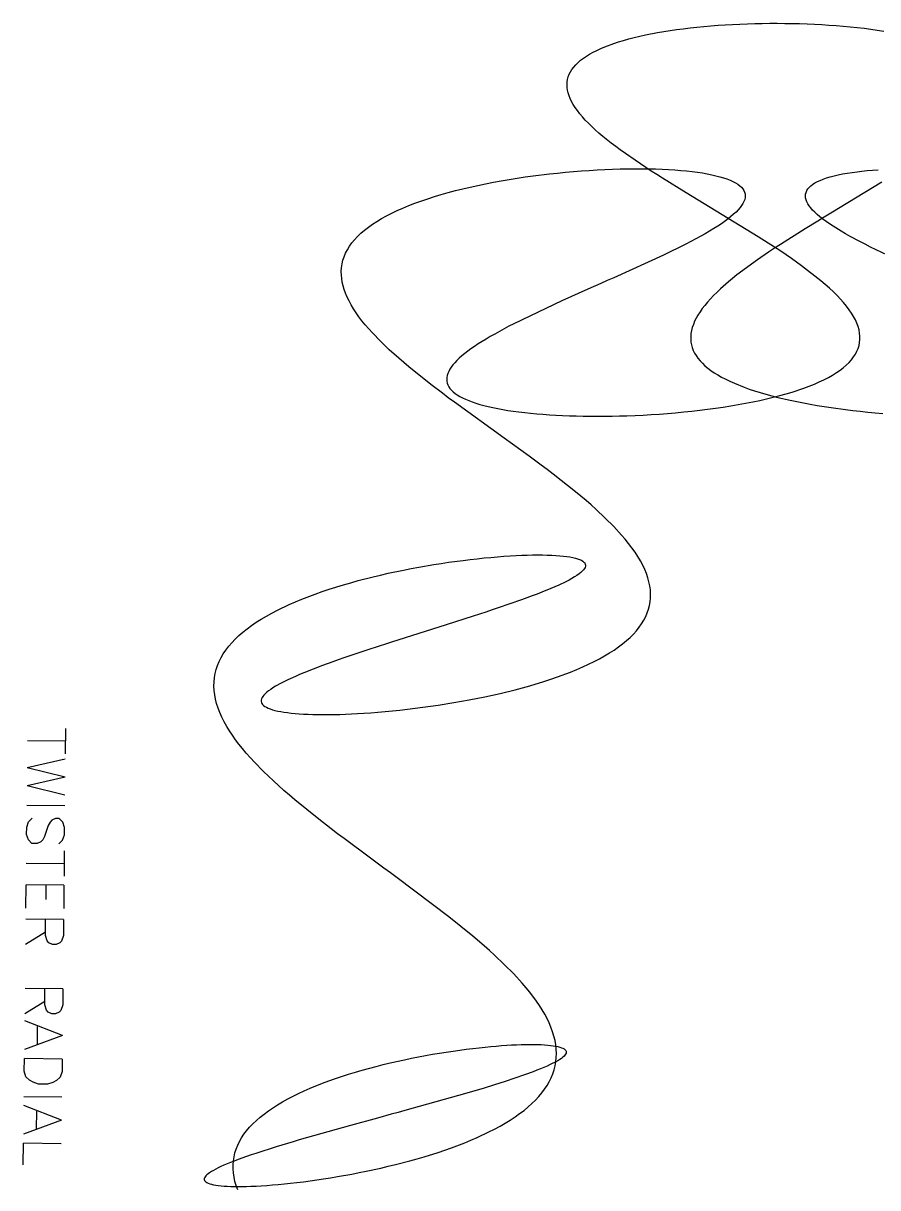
# Model space of a CAD drawing. Extents: x -41 to 52, y -51 to 53.
# Drawn here: x -40.9 to 5.6, y -10.6 to 52.7 of the extents above; entities that cross this region are included whole.
import ezdxf

# ---------------------------------------------------------------- set-up
doc = ezdxf.new("R2010")
doc.units = 0
doc.layers.add('LAYER1', color=7, linetype='CONTINUOUS')

msp = doc.modelspace()

# ---------------------------------------------------------------- linework, layer by layer
at = {"layer": 'LAYER1', "color": 175}
for p, q in [((-3.501, 52.533), (-3.112, 52.563)), ((-3.112, 52.563), (-2.719, 52.59)), ((-2.719, 52.59), (-2.322, 52.613)), ((-2.322, 52.613), (-1.923, 52.632)), ((-1.923, 52.632), (-1.521, 52.647)), ((-1.521, 52.647), (-1.116, 52.659)), ((-1.116, 52.659), (-0.711, 52.667)), ((-0.711, 52.667), (-0.304, 52.672)), ((-0.304, 52.672), (0.103, 52.673)), ((0.103, 52.673), (0.51, 52.67)), ((0.51, 52.67), (0.916, 52.664)), ((0.916, 52.664), (1.321, 52.654)), ((1.321, 52.654), (1.724, 52.64)), ((1.724, 52.64), (2.125, 52.623)), ((2.125, 52.623), (2.524, 52.602)), ((2.524, 52.602), (2.919, 52.577)), ((2.919, 52.577), (3.31, 52.549)), ((3.31, 52.549), (3.696, 52.517)), ((-7.675, 51.897), (-7.372, 51.969)), ((-7.372, 51.969), (-7.059, 52.038)), ((-7.059, 52.038), (-6.407, 52.165)), ((-6.407, 52.165), (-6.068, 52.223)), ((-6.068, 52.223), (-5.722, 52.278)), ((-5.722, 52.278), (-5.368, 52.33)), ((-5.368, 52.33), (-5.006, 52.378)), ((-5.006, 52.378), (-4.639, 52.422)), ((-4.639, 52.422), (-4.265, 52.463)), ((-4.265, 52.463), (-3.886, 52.5)), ((-3.886, 52.5), (-3.501, 52.533)), ((3.696, 52.517), (4.078, 52.481)), ((4.078, 52.481), (4.455, 52.442)), ((4.455, 52.442), (4.826, 52.4)), ((4.826, 52.4), (5.19, 52.354)), ((5.19, 52.354), (5.548, 52.304)), ((5.548, 52.304), (5.898, 52.251)), ((-9.71, 51.2), (-9.496, 51.298)), ((-9.496, 51.298), (-9.27, 51.394)), ((-9.27, 51.394), (-8.783, 51.574)), ((-8.783, 51.574), (-8.522, 51.66)), ((-8.522, 51.66), (-8.25, 51.742)), ((-8.25, 51.742), (-7.968, 51.821)), ((-7.968, 51.821), (-7.675, 51.897)), ((-10.729, 50.54), (-10.591, 50.659)), ((-10.591, 50.659), (-10.439, 50.775)), ((-10.439, 50.775), (-10.276, 50.886)), ((-10.276, 50.886), (-10.1, 50.994)), ((-10.1, 50.994), (-9.912, 51.098)), ((-9.912, 51.098), (-9.71, 51.2)), ((-11.207, 49.9), (-11.14, 50.033)), ((-11.14, 50.033), (-11.059, 50.164)), ((-11.059, 50.164), (-10.963, 50.293)), ((-10.963, 50.293), (-10.853, 50.418)), ((-10.853, 50.418), (-10.729, 50.54)), ((-11.328, 49.337), (-11.319, 49.482)), ((-11.319, 49.482), (-11.296, 49.624)), ((-11.296, 49.624), (-11.259, 49.763)), ((-11.259, 49.763), (-11.207, 49.9)), ((-11.322, 49.19), (-11.328, 49.337)), ((-11.301, 49.04), (-11.322, 49.19)), ((-11.267, 48.888), (-11.301, 49.04)), ((-11.218, 48.733), (-11.267, 48.888)), ((-11.155, 48.576), (-11.218, 48.733)), ((-11.078, 48.416), (-11.155, 48.576)), ((-10.988, 48.255), (-11.078, 48.416)), ((-10.884, 48.091), (-10.988, 48.255)), ((-10.766, 47.925), (-10.884, 48.091)), ((-10.636, 47.757), (-10.766, 47.925)), ((-10.493, 47.587), (-10.636, 47.757)), ((-10.337, 47.415), (-10.493, 47.587)), ((-10.17, 47.241), (-10.337, 47.415)), ((-9.799, 46.887), (-10.17, 47.241)), ((-9.596, 46.708), (-9.799, 46.887)), ((-9.383, 46.527), (-9.596, 46.708)), ((-8.926, 46.161), (-9.383, 46.527)), ((-8.682, 45.975), (-8.926, 46.161)), ((-8.43, 45.788), (-8.682, 45.975)), ((-7.337, 45.028), (-8.43, 45.788)), ((-6.748, 44.642), (-7.337, 45.028)), ((-14.042, 44.253), (-13.606, 44.318)), ((-13.606, 44.318), (-13.168, 44.379)), ((-13.168, 44.379), (-12.289, 44.486)), ((-12.289, 44.486), (-11.851, 44.534)), ((-11.851, 44.534), (-11.414, 44.576)), ((-11.414, 44.576), (-10.978, 44.615)), ((-10.978, 44.615), (-10.546, 44.649)), ((-10.546, 44.649), (-10.116, 44.679)), ((-10.116, 44.679), (-9.691, 44.704)), ((-9.691, 44.704), (-9.271, 44.726)), ((-9.271, 44.726), (-8.856, 44.742)), ((-8.856, 44.742), (-8.447, 44.755)), ((-8.447, 44.755), (-8.044, 44.763)), ((-8.044, 44.763), (-7.65, 44.767)), ((-7.65, 44.767), (-7.263, 44.766)), ((-7.263, 44.766), (-6.885, 44.762)), ((-6.885, 44.762), (-6.516, 44.753)), ((-6.444, 44.447), (-6.748, 44.642)), ((-6.516, 44.753), (-6.157, 44.74)), ((-6.136, 44.252), (-6.444, 44.447)), ((-6.157, 44.74), (-5.808, 44.723)), ((-5.808, 44.723), (-5.471, 44.702)), ((-5.471, 44.702), (-5.145, 44.676)), ((-5.145, 44.676), (-4.83, 44.647)), ((-4.83, 44.647), (-4.529, 44.613)), ((-4.529, 44.613), (-4.24, 44.576)), ((-4.24, 44.576), (-3.965, 44.535)), ((-3.965, 44.535), (-3.703, 44.489)), ((-3.703, 44.489), (-3.456, 44.44)), ((-3.456, 44.44), (-3.227, 44.388)), ((-3.227, 44.388), (-3.013, 44.332)), ((-3.013, 44.332), (-2.813, 44.273)), ((2.787, 44.265), (2.984, 44.324)), ((2.984, 44.324), (3.195, 44.38)), ((3.195, 44.38), (3.421, 44.433)), ((3.421, 44.433), (3.661, 44.481)), ((3.661, 44.481), (3.915, 44.526)), ((3.915, 44.526), (4.182, 44.568)), ((4.182, 44.568), (4.443, 44.603)), ((4.443, 44.603), (4.714, 44.635)), ((4.714, 44.635), (4.996, 44.663)), ((4.996, 44.663), (5.289, 44.688)), ((5.289, 44.688), (5.591, 44.71)), ((-17.394, 43.578), (-16.995, 43.678)), ((-16.995, 43.678), (-16.589, 43.773)), ((-16.589, 43.773), (-15.758, 43.95)), ((-15.758, 43.95), (-15.335, 44.033)), ((-15.335, 44.033), (-14.908, 44.111)), ((-14.908, 44.111), (-14.476, 44.184)), ((-14.476, 44.184), (-14.042, 44.253)), ((-4.858, 43.463), (-6.136, 44.252)), ((-2.813, 44.273), (-2.629, 44.21)), ((-2.629, 44.21), (-2.459, 44.144)), ((-2.459, 44.144), (-2.305, 44.074)), ((-2.305, 44.074), (-2.167, 44.001)), ((-2.167, 44.001), (-2.044, 43.925)), ((-2.044, 43.925), (-1.938, 43.845)), ((-1.938, 43.845), (-1.847, 43.762)), ((-1.847, 43.762), (-1.773, 43.675)), ((1.765, 43.665), (1.838, 43.752)), ((1.838, 43.752), (1.926, 43.835)), ((1.926, 43.835), (2.03, 43.915)), ((2.03, 43.915), (2.15, 43.992)), ((2.15, 43.992), (2.286, 44.065)), ((2.286, 44.065), (2.438, 44.135)), ((2.438, 44.135), (2.605, 44.202)), ((2.605, 44.202), (2.787, 44.265)), ((5.798, 44.041), (3.014, 42.35)), ((-19.604, 42.892), (-18.906, 43.138)), ((-18.906, 43.138), (-18.542, 43.254)), ((-18.542, 43.254), (-18.168, 43.366)), ((-18.168, 43.366), (-17.785, 43.474)), ((-17.785, 43.474), (-17.394, 43.578)), ((-4.202, 43.066), (-4.858, 43.463)), ((-3.871, 42.867), (-4.202, 43.066)), ((-1.773, 43.675), (-1.715, 43.586)), ((-1.715, 43.586), (-1.673, 43.494)), ((-1.667, 43.094), (-1.706, 42.987)), ((-1.673, 43.494), (-1.647, 43.398)), ((-1.645, 43.198), (-1.667, 43.094)), ((-1.647, 43.398), (-1.638, 43.299)), ((-1.638, 43.299), (-1.645, 43.198)), ((1.638, 43.289), (1.645, 43.387)), ((1.646, 43.187), (1.638, 43.289)), ((1.645, 43.387), (1.669, 43.483)), ((1.671, 43.083), (1.646, 43.187)), ((1.669, 43.483), (1.709, 43.576)), ((1.711, 42.976), (1.671, 43.083)), ((1.709, 43.576), (1.765, 43.665)), ((-20.862, 42.353), (-20.566, 42.494)), ((-20.566, 42.494), (-20.257, 42.631)), ((-20.257, 42.631), (-19.937, 42.763)), ((-19.937, 42.763), (-19.604, 42.892)), ((-3.54, 42.667), (-3.871, 42.867)), ((-0.925, 41.07), (-3.54, 42.667)), ((-2.135, 42.412), (-2.267, 42.29)), ((-2.019, 42.532), (-2.135, 42.412)), ((-1.918, 42.65), (-2.019, 42.532)), ((-1.832, 42.765), (-1.918, 42.65)), ((-1.761, 42.877), (-1.832, 42.765)), ((-1.706, 42.987), (-1.761, 42.877)), ((1.767, 42.866), (1.711, 42.976)), ((1.839, 42.754), (1.767, 42.866)), ((1.926, 42.639), (1.839, 42.754)), ((2.028, 42.522), (1.926, 42.639)), ((2.146, 42.402), (2.028, 42.522)), ((-21.908, 41.749), (-21.668, 41.906)), ((-21.668, 41.906), (-21.413, 42.059)), ((-21.413, 42.059), (-21.144, 42.208)), ((-21.144, 42.208), (-20.862, 42.353)), ((-2.934, 41.779), (-3.134, 41.646)), ((-2.572, 42.039), (-2.934, 41.779)), ((-2.412, 42.166), (-2.572, 42.039)), ((-2.267, 42.29), (-2.412, 42.166)), ((2.311, 41.925), (1.617, 41.5)), ((2.278, 42.28), (2.146, 42.402)), ((2.425, 42.156), (2.278, 42.28)), ((2.662, 42.138), (2.311, 41.925)), ((2.585, 42.029), (2.425, 42.156)), ((2.76, 41.9), (2.585, 42.029)), ((3.014, 42.35), (2.662, 42.138)), ((2.947, 41.769), (2.76, 41.9)), ((-22.719, 41.086), (-22.539, 41.257)), ((-22.539, 41.257), (-22.344, 41.425)), ((-22.344, 41.425), (-22.134, 41.589)), ((-22.134, 41.589), (-21.908, 41.749)), ((-3.81, 41.235), (-4.059, 41.095)), ((-3.347, 41.511), (-3.81, 41.235)), ((-3.134, 41.646), (-3.347, 41.511)), ((1.617, 41.5), (0.273, 40.654)), ((3.148, 41.636), (2.947, 41.769)), ((3.588, 41.365), (3.148, 41.636)), ((3.825, 41.227), (3.588, 41.365)), ((4.074, 41.087), (3.825, 41.227)), ((-23.274, 40.364), (-23.16, 40.55)), ((-23.16, 40.55), (-23.029, 40.732)), ((-23.029, 40.732), (-22.882, 40.91)), ((-22.882, 40.91), (-22.719, 41.086)), ((-4.869, 40.664), (-6.076, 40.071)), ((-4.319, 40.953), (-4.869, 40.664)), ((-4.059, 41.095), (-4.319, 40.953)), ((0.3, 40.277), (-0.925, 41.07)), ((0.273, 40.654), (-0.049, 40.444)), ((4.603, 40.802), (4.074, 41.087)), ((4.883, 40.657), (4.603, 40.802)), ((5.172, 40.511), (4.883, 40.657)), ((-23.516, 39.787), (-23.452, 39.983)), ((-23.452, 39.983), (-23.372, 40.175)), ((-23.372, 40.175), (-23.274, 40.364)), ((-6.076, 40.071), (-8.785, 38.84)), ((-0.365, 40.234), (-0.975, 39.817)), ((-0.049, 40.444), (-0.365, 40.234)), ((0.877, 39.885), (0.3, 40.277)), ((1.155, 39.69), (0.877, 39.885)), ((6.409, 39.915), (5.172, 40.511)), ((-23.606, 39.181), (-23.593, 39.386)), ((-23.593, 39.386), (-23.563, 39.588)), ((-23.563, 39.588), (-23.516, 39.787)), ((-0.975, 39.817), (-2.088, 38.994)), ((1.425, 39.496), (1.155, 39.69)), ((2.483, 38.675), (1.425, 39.496)), ((-23.602, 38.989), (-23.606, 39.181)), ((-23.585, 38.795), (-23.602, 38.989)), ((-23.553, 38.598), (-23.585, 38.795)), ((-9.139, 38.683), (-9.494, 38.526)), ((-8.785, 38.84), (-9.139, 38.683)), ((-2.551, 38.617), (-2.974, 38.245)), ((-2.324, 38.805), (-2.551, 38.617)), ((-2.088, 38.994), (-2.324, 38.805)), ((2.944, 38.272), (2.483, 38.675)), ((-23.507, 38.398), (-23.553, 38.598)), ((-23.447, 38.197), (-23.507, 38.398)), ((-23.373, 37.993), (-23.447, 38.197)), ((-23.285, 37.786), (-23.373, 37.993)), ((-10.205, 38.212), (-11.612, 37.583)), ((-9.494, 38.526), (-10.205, 38.212)), ((-3.17, 38.061), (-3.354, 37.878)), ((-2.974, 38.245), (-3.17, 38.061)), ((3.157, 38.073), (2.944, 38.272)), ((3.356, 37.876), (3.157, 38.073)), ((-23.183, 37.578), (-23.285, 37.786)), ((-23.069, 37.367), (-23.183, 37.578)), ((-22.941, 37.155), (-23.069, 37.367)), ((-11.612, 37.583), (-14.215, 36.343)), ((-3.687, 37.516), (-3.836, 37.338)), ((-3.354, 37.878), (-3.687, 37.516)), ((3.713, 37.486), (3.356, 37.876)), ((3.871, 37.294), (3.713, 37.486)), ((-22.8, 36.94), (-22.941, 37.155)), ((-22.646, 36.723), (-22.8, 36.94)), ((-22.48, 36.505), (-22.646, 36.723)), ((-4.206, 36.813), (-4.304, 36.642)), ((-4.096, 36.987), (-4.206, 36.813)), ((-3.972, 37.162), (-4.096, 36.987)), ((-3.836, 37.338), (-3.972, 37.162)), ((4.014, 37.104), (3.871, 37.294)), ((4.142, 36.916), (4.014, 37.104)), ((4.255, 36.73), (4.142, 36.916)), ((4.353, 36.546), (4.255, 36.73)), ((-22.302, 36.284), (-22.48, 36.505)), ((-22.111, 36.062), (-22.302, 36.284)), ((-14.49, 36.201), (-14.756, 36.061)), ((-14.215, 36.343), (-14.49, 36.201)), ((-4.515, 36.139), (-4.558, 35.976)), ((-4.459, 36.305), (-4.515, 36.139)), ((-4.388, 36.473), (-4.459, 36.305)), ((-4.304, 36.642), (-4.388, 36.473)), ((4.435, 36.364), (4.353, 36.546)), ((4.501, 36.185), (4.435, 36.364)), ((4.551, 36.008), (4.501, 36.185)), ((-21.91, 35.838), (-22.111, 36.062)), ((-21.474, 35.386), (-21.91, 35.838)), ((-15.734, 35.508), (-16.165, 35.239)), ((-15.503, 35.645), (-15.734, 35.508)), ((-15.263, 35.782), (-15.503, 35.645)), ((-14.756, 36.061), (-15.263, 35.782)), ((-4.602, 35.655), (-4.603, 35.498)), ((-4.603, 35.498), (-4.589, 35.343)), ((-4.587, 35.815), (-4.602, 35.655)), ((-4.558, 35.976), (-4.587, 35.815)), ((4.584, 35.834), (4.551, 36.008)), ((4.602, 35.662), (4.584, 35.834)), ((4.586, 35.325), (4.602, 35.492)), ((4.602, 35.492), (4.602, 35.662)), ((-21.24, 35.157), (-21.474, 35.386)), ((-20.997, 34.927), (-21.24, 35.157)), ((-20.481, 34.463), (-20.997, 34.927)), ((-16.73, 34.845), (-16.895, 34.717)), ((-16.553, 34.975), (-16.73, 34.845)), ((-16.365, 35.106), (-16.553, 34.975)), ((-16.165, 35.239), (-16.365, 35.106)), ((-4.589, 35.343), (-4.561, 35.191)), ((-4.561, 35.191), (-4.519, 35.041)), ((-4.519, 35.041), (-4.462, 34.893)), ((-4.462, 34.893), (-4.391, 34.748)), ((4.356, 34.685), (4.439, 34.841)), ((4.439, 34.841), (4.505, 35)), ((4.505, 35), (4.554, 35.161)), ((4.554, 35.161), (4.586, 35.325)), ((-20.21, 34.229), (-20.481, 34.463)), ((-19.93, 33.994), (-20.21, 34.229)), ((-17.434, 34.219), (-17.537, 34.099)), ((-17.318, 34.341), (-17.434, 34.219)), ((-17.19, 34.465), (-17.318, 34.341)), ((-17.049, 34.59), (-17.19, 34.465)), ((-16.895, 34.717), (-17.049, 34.59)), ((-4.391, 34.748), (-4.306, 34.605)), ((-4.306, 34.605), (-4.207, 34.465)), ((-4.207, 34.465), (-4.094, 34.327)), ((-4.094, 34.327), (-3.967, 34.192)), ((-3.967, 34.192), (-3.826, 34.06)), ((3.862, 34.092), (4.01, 34.236)), ((4.01, 34.236), (4.142, 34.383)), ((4.142, 34.383), (4.257, 34.533)), ((4.257, 34.533), (4.356, 34.685)), ((-18.74, 33.042), (-19.93, 33.994)), ((-17.813, 33.639), (-17.847, 33.528)), ((-17.764, 33.751), (-17.813, 33.639)), ((-17.702, 33.865), (-17.764, 33.751)), ((-17.626, 33.981), (-17.702, 33.865)), ((-17.537, 34.099), (-17.626, 33.981)), ((-3.826, 34.06), (-3.671, 33.93)), ((-3.671, 33.93), (-3.503, 33.803)), ((-3.503, 33.803), (-3.321, 33.679)), ((-3.321, 33.679), (-3.126, 33.558)), ((-3.126, 33.558), (-2.919, 33.44)), ((2.887, 33.423), (3.112, 33.55)), ((3.112, 33.55), (3.323, 33.681)), ((3.323, 33.681), (3.518, 33.815)), ((3.518, 33.815), (3.698, 33.952)), ((3.698, 33.952), (3.862, 34.092)), ((-18.108, 32.561), (-18.74, 33.042)), ((-17.868, 33.42), (-17.875, 33.315)), ((-17.875, 33.315), (-17.867, 33.211)), ((-17.847, 33.528), (-17.868, 33.42)), ((-17.867, 33.211), (-17.845, 33.11)), ((-17.845, 33.11), (-17.809, 33.011)), ((-17.809, 33.011), (-17.759, 32.914)), ((-2.919, 33.44), (-2.698, 33.324)), ((-2.698, 33.324), (-2.466, 33.212)), ((-2.466, 33.212), (-2.221, 33.102)), ((-2.221, 33.102), (-1.697, 32.893)), ((1.547, 32.838), (1.842, 32.948)), ((1.842, 32.948), (2.124, 33.061)), ((2.124, 33.061), (2.392, 33.178)), ((2.392, 33.178), (2.647, 33.299)), ((2.647, 33.299), (2.887, 33.423)), ((-17.785, 32.32), (-18.108, 32.561)), ((-17.457, 32.077), (-17.785, 32.32)), ((-17.759, 32.914), (-17.695, 32.82)), ((-17.695, 32.82), (-17.616, 32.728)), ((-17.616, 32.728), (-17.523, 32.639)), ((-17.523, 32.639), (-17.417, 32.552)), ((-17.417, 32.552), (-17.296, 32.468)), ((-17.296, 32.468), (-17.162, 32.387)), ((-17.162, 32.387), (-17.014, 32.308)), ((-17.014, 32.308), (-16.852, 32.232)), ((-1.697, 32.893), (-1.418, 32.792)), ((-1.418, 32.792), (-1.128, 32.695)), ((-1.128, 32.695), (-0.828, 32.601)), ((-0.828, 32.601), (-0.518, 32.51)), ((-0.518, 32.51), (-0.198, 32.422)), ((-0.475, 32.255), (-0.11, 32.343)), ((-0.198, 32.422), (0.131, 32.338)), ((-0.11, 32.343), (0.243, 32.434)), ((0.131, 32.338), (0.814, 32.178)), ((0.243, 32.434), (0.587, 32.53)), ((0.587, 32.53), (0.919, 32.629)), ((0.919, 32.629), (1.547, 32.838)), ((-14.749, 30.124), (-17.457, 32.077)), ((-16.852, 32.232), (-16.677, 32.159)), ((-16.677, 32.159), (-16.489, 32.089)), ((-16.489, 32.089), (-16.288, 32.021)), ((-16.288, 32.021), (-16.075, 31.956)), ((-16.075, 31.956), (-15.849, 31.895)), ((-15.849, 31.895), (-15.611, 31.836)), ((-15.611, 31.836), (-15.361, 31.78)), ((-15.361, 31.78), (-15.099, 31.727)), ((-15.099, 31.727), (-14.827, 31.677)), ((-14.827, 31.677), (-14.543, 31.631)), ((-4.113, 31.638), (-3.684, 31.691)), ((-3.684, 31.691), (-3.26, 31.748)), ((-3.26, 31.748), (-2.841, 31.809)), ((-2.841, 31.809), (-2.428, 31.873)), ((-2.428, 31.873), (-2.021, 31.942)), ((-2.021, 31.942), (-1.231, 32.091)), ((-1.231, 32.091), (-0.848, 32.171)), ((-0.848, 32.171), (-0.475, 32.255)), ((0.814, 32.178), (1.168, 32.104)), ((1.168, 32.104), (1.529, 32.032)), ((1.529, 32.032), (1.897, 31.964)), ((1.897, 31.964), (2.271, 31.899)), ((2.271, 31.899), (2.651, 31.838)), ((2.651, 31.838), (3.037, 31.78)), ((3.037, 31.78), (3.822, 31.674)), ((3.822, 31.674), (4.221, 31.626)), ((-14.543, 31.631), (-14.25, 31.587)), ((-14.25, 31.587), (-13.946, 31.547)), ((-13.946, 31.547), (-13.632, 31.509)), ((-13.632, 31.509), (-13.309, 31.475)), ((-13.309, 31.475), (-12.977, 31.444)), ((-12.977, 31.444), (-12.637, 31.417)), ((-12.637, 31.417), (-12.289, 31.392)), ((-12.289, 31.392), (-11.933, 31.371)), ((-11.933, 31.371), (-11.57, 31.353)), ((-11.57, 31.353), (-11.201, 31.338)), ((-11.201, 31.338), (-10.825, 31.327)), ((-10.825, 31.327), (-10.444, 31.319)), ((-10.444, 31.319), (-10.058, 31.314)), ((-10.058, 31.314), (-9.667, 31.313)), ((-9.667, 31.313), (-9.273, 31.315)), ((-9.273, 31.315), (-8.874, 31.32)), ((-8.874, 31.32), (-8.473, 31.329)), ((-8.473, 31.329), (-8.069, 31.341)), ((-8.069, 31.341), (-7.63, 31.358)), ((-7.63, 31.358), (-7.188, 31.379)), ((-7.188, 31.379), (-6.746, 31.404)), ((-6.746, 31.404), (-6.303, 31.433)), ((-6.303, 31.433), (-5.861, 31.466)), ((-5.861, 31.466), (-5.421, 31.503)), ((-5.421, 31.503), (-4.982, 31.544)), ((-4.982, 31.544), (-4.546, 31.589)), ((-4.546, 31.589), (-4.113, 31.638)), ((4.221, 31.626), (4.622, 31.581)), ((4.622, 31.581), (5.027, 31.54)), ((5.027, 31.54), (5.434, 31.502)), ((5.434, 31.502), (5.842, 31.468)), ((-13.395, 29.145), (-14.749, 30.124)), ((-12.734, 28.657), (-13.395, 29.145)), ((-12.409, 28.413), (-12.734, 28.657)), ((-12.089, 28.17), (-12.409, 28.413)), ((-10.863, 27.204), (-12.089, 28.17)), ((-10.291, 26.726), (-10.863, 27.204)), ((-10.017, 26.488), (-10.291, 26.726)), ((-9.751, 26.251), (-10.017, 26.488)), ((-8.782, 25.315), (-9.751, 26.251)), ((-8.36, 24.855), (-8.782, 25.315)), ((-8.165, 24.627), (-8.36, 24.855)), ((-7.982, 24.401), (-8.165, 24.627)), ((-7.631, 23.921), (-7.982, 24.401)), ((-17.767, 23.371), (-16.977, 23.478)), ((-16.977, 23.478), (-16.591, 23.525)), ((-16.591, 23.525), (-16.211, 23.568)), ((-16.211, 23.568), (-15.838, 23.606)), ((-15.838, 23.606), (-15.473, 23.641)), ((-15.473, 23.641), (-15.116, 23.671)), ((-15.116, 23.671), (-14.769, 23.698)), ((-14.769, 23.698), (-14.43, 23.72)), ((-14.43, 23.72), (-14.102, 23.739)), ((-14.102, 23.739), (-13.791, 23.753)), ((-13.791, 23.753), (-13.49, 23.763)), ((-13.49, 23.763), (-13.2, 23.769)), ((-13.2, 23.769), (-12.922, 23.772)), ((-12.922, 23.772), (-12.657, 23.771)), ((-12.657, 23.771), (-12.404, 23.766)), ((-12.404, 23.766), (-12.164, 23.758)), ((-12.164, 23.758), (-11.937, 23.746)), ((-11.937, 23.746), (-11.724, 23.73)), ((-11.724, 23.73), (-11.525, 23.711)), ((-11.525, 23.711), (-11.34, 23.688)), ((-11.34, 23.688), (-11.171, 23.662)), ((-11.171, 23.662), (-11.016, 23.633)), ((-11.016, 23.633), (-10.876, 23.6)), ((-10.876, 23.6), (-10.752, 23.564)), ((-10.752, 23.564), (-10.643, 23.524)), ((-10.643, 23.524), (-10.549, 23.481)), ((-10.549, 23.481), (-10.472, 23.435)), ((-10.472, 23.435), (-10.411, 23.386)), ((-7.477, 23.684), (-7.631, 23.921)), ((-7.338, 23.449), (-7.477, 23.684)), ((-7.213, 23.217), (-7.338, 23.449)), ((-21.053, 22.775), (-20.223, 22.949)), ((-20.223, 22.949), (-19.809, 23.03)), ((-19.809, 23.03), (-19.396, 23.107)), ((-19.396, 23.107), (-18.575, 23.247)), ((-18.575, 23.247), (-18.169, 23.311)), ((-18.169, 23.311), (-17.767, 23.371)), ((-10.579, 22.815), (-10.676, 22.738)), ((-10.497, 22.889), (-10.579, 22.815)), ((-10.43, 22.961), (-10.497, 22.889)), ((-10.379, 23.03), (-10.43, 22.961)), ((-10.411, 23.386), (-10.365, 23.334)), ((-10.344, 23.097), (-10.379, 23.03)), ((-10.365, 23.334), (-10.336, 23.279)), ((-10.326, 23.161), (-10.344, 23.097)), ((-10.336, 23.279), (-10.323, 23.221)), ((-10.323, 23.221), (-10.326, 23.161)), ((-7.104, 22.986), (-7.213, 23.217)), ((-7.011, 22.758), (-7.104, 22.986)), ((-23.493, 22.149), (-23.095, 22.264)), ((-23.095, 22.264), (-22.693, 22.375)), ((-22.693, 22.375), (-21.877, 22.583)), ((-21.877, 22.583), (-21.466, 22.681)), ((-21.466, 22.681), (-21.053, 22.775)), ((-11.389, 22.318), (-11.773, 22.135)), ((-11.217, 22.407), (-11.389, 22.318)), ((-11.06, 22.493), (-11.217, 22.407)), ((-10.917, 22.577), (-11.06, 22.493)), ((-10.789, 22.659), (-10.917, 22.577)), ((-10.676, 22.738), (-10.789, 22.659)), ((-6.933, 22.532), (-7.011, 22.758)), ((-6.872, 22.309), (-6.933, 22.532)), ((-6.826, 22.088), (-6.872, 22.309)), ((-25.748, 21.373), (-25.025, 21.648)), ((-25.025, 21.648), (-24.652, 21.78)), ((-24.652, 21.78), (-24.272, 21.907)), ((-24.272, 21.907), (-23.493, 22.149)), ((-13.23, 21.542), (-13.806, 21.331)), ((-12.958, 21.645), (-13.23, 21.542)), ((-12.697, 21.747), (-12.958, 21.645)), ((-12.21, 21.945), (-12.697, 21.747)), ((-11.985, 22.041), (-12.21, 21.945)), ((-11.773, 22.135), (-11.985, 22.041)), ((-6.796, 21.87), (-6.826, 22.088)), ((-6.783, 21.654), (-6.796, 21.87)), ((-6.787, 21.441), (-6.783, 21.654)), ((-27.08, 20.774), (-26.434, 21.081)), ((-26.434, 21.081), (-26.096, 21.229)), ((-26.096, 21.229), (-25.748, 21.373)), ((-15.066, 20.894), (-15.401, 20.782)), ((-13.806, 21.331), (-15.066, 20.894)), ((-6.895, 20.818), (-6.843, 21.023)), ((-6.843, 21.023), (-6.806, 21.23)), ((-6.806, 21.23), (-6.787, 21.441)), ((-28.233, 20.111), (-27.964, 20.282)), ((-27.964, 20.282), (-27.681, 20.45)), ((-27.681, 20.45), (-27.386, 20.614)), ((-27.386, 20.614), (-27.08, 20.774)), ((-16.442, 20.441), (-17.896, 19.977)), ((-15.742, 20.67), (-16.442, 20.441)), ((-15.401, 20.782), (-15.742, 20.67)), ((-7.152, 20.221), (-7.05, 20.417)), ((-7.05, 20.417), (-6.965, 20.616)), ((-6.965, 20.616), (-6.895, 20.818)), ((-28.962, 19.573), (-28.733, 19.756)), ((-28.733, 19.756), (-28.49, 19.935)), ((-28.49, 19.935), (-28.233, 20.111)), ((-17.896, 19.977), (-20.868, 19.035)), ((-7.718, 19.47), (-7.553, 19.653)), ((-7.553, 19.653), (-7.403, 19.839)), ((-7.403, 19.839), (-7.27, 20.029)), ((-7.27, 20.029), (-7.152, 20.221)), ((-29.73, 18.805), (-29.561, 19.002)), ((-29.561, 19.002), (-29.376, 19.196)), ((-29.376, 19.196), (-29.176, 19.386)), ((-29.176, 19.386), (-28.962, 19.573)), ((-20.868, 19.035), (-21.208, 18.926)), ((-8.305, 18.94), (-8.094, 19.113)), ((-8.094, 19.113), (-7.899, 19.29)), ((-7.899, 19.29), (-7.718, 19.47)), ((-30.144, 18.191), (-30.022, 18.399)), ((-30.022, 18.399), (-29.884, 18.603)), ((-29.884, 18.603), (-29.73, 18.805)), ((-22.208, 18.6), (-23.472, 18.173)), ((-21.545, 18.817), (-22.208, 18.6)), ((-21.208, 18.926), (-21.545, 18.817)), ((-9.287, 18.283), (-9.021, 18.442)), ((-9.021, 18.442), (-8.768, 18.604)), ((-8.768, 18.604), (-8.529, 18.771)), ((-8.529, 18.771), (-8.305, 18.94)), ((-30.411, 17.547), (-30.338, 17.765)), ((-30.338, 17.765), (-30.249, 17.98)), ((-30.249, 17.98), (-30.144, 18.191)), ((-24.629, 17.759), (-25.65, 17.361)), ((-24.066, 17.964), (-24.629, 17.759)), ((-23.772, 18.068), (-24.066, 17.964)), ((-23.472, 18.173), (-23.772, 18.068)), ((-10.477, 17.683), (-9.858, 17.975)), ((-9.858, 17.975), (-9.566, 18.127)), ((-9.566, 18.127), (-9.287, 18.283)), ((-30.527, 16.874), (-30.505, 17.102)), ((-30.505, 17.102), (-30.466, 17.326)), ((-30.466, 17.326), (-30.411, 17.547)), ((-26.101, 17.17), (-26.509, 16.984)), ((-25.881, 17.265), (-26.101, 17.17)), ((-25.65, 17.361), (-25.881, 17.265)), ((-12.209, 17.017), (-11.844, 17.142)), ((-11.844, 17.142), (-11.14, 17.405)), ((-11.14, 17.405), (-10.803, 17.542)), ((-10.803, 17.542), (-10.477, 17.683)), ((-30.532, 16.644), (-30.527, 16.874)), ((-30.521, 16.411), (-30.532, 16.644)), ((-27.447, 16.465), (-27.559, 16.385)), ((-27.322, 16.547), (-27.447, 16.465)), ((-27.184, 16.631), (-27.322, 16.547)), ((-26.871, 16.804), (-27.184, 16.631)), ((-26.696, 16.893), (-26.871, 16.804)), ((-26.509, 16.984), (-26.696, 16.893)), ((-14.15, 16.448), (-13.749, 16.554)), ((-13.749, 16.554), (-13.354, 16.664)), ((-13.354, 16.664), (-12.583, 16.895)), ((-12.583, 16.895), (-12.209, 17.017)), ((-30.492, 16.175), (-30.521, 16.411)), ((-30.447, 15.936), (-30.492, 16.175)), ((-30.385, 15.694), (-30.447, 15.936)), ((-27.963, 15.88), (-27.965, 15.817)), ((-27.947, 15.946), (-27.963, 15.88)), ((-27.917, 16.014), (-27.947, 15.946)), ((-27.873, 16.084), (-27.917, 16.014)), ((-27.815, 16.156), (-27.873, 16.084)), ((-27.743, 16.23), (-27.815, 16.156)), ((-27.658, 16.306), (-27.743, 16.23)), ((-27.559, 16.385), (-27.658, 16.306)), ((-17.067, 15.818), (-16.644, 15.896)), ((-16.644, 15.896), (-15.8, 16.064)), ((-15.8, 16.064), (-15.382, 16.154)), ((-15.382, 16.154), (-14.967, 16.248)), ((-14.967, 16.248), (-14.15, 16.448)), ((-30.307, 15.449), (-30.385, 15.694)), ((-30.212, 15.202), (-30.307, 15.449)), ((-30.101, 14.953), (-30.212, 15.202)), ((-27.965, 15.817), (-27.953, 15.756)), ((-27.953, 15.756), (-27.927, 15.697)), ((-27.927, 15.697), (-27.887, 15.641)), ((-27.887, 15.641), (-27.832, 15.588)), ((-27.832, 15.588), (-27.764, 15.537)), ((-27.764, 15.537), (-27.681, 15.488)), ((-27.681, 15.488), (-27.585, 15.442)), ((-27.585, 15.442), (-27.475, 15.399)), ((-27.475, 15.399), (-27.351, 15.358)), ((-27.351, 15.358), (-27.214, 15.321)), ((-27.214, 15.321), (-27.063, 15.286)), ((-27.063, 15.286), (-26.899, 15.253)), ((-26.899, 15.253), (-26.723, 15.224)), ((-26.723, 15.224), (-26.533, 15.198)), ((-26.533, 15.198), (-26.332, 15.174)), ((-22.376, 15.17), (-21.998, 15.196)), ((-21.998, 15.196), (-21.613, 15.226)), ((-21.613, 15.226), (-21.221, 15.26)), ((-21.221, 15.26), (-20.822, 15.298)), ((-20.822, 15.298), (-20.418, 15.34)), ((-20.418, 15.34), (-20.01, 15.385)), ((-20.01, 15.385), (-19.18, 15.489)), ((-19.18, 15.489), (-18.761, 15.547)), ((-18.761, 15.547), (-18.339, 15.609)), ((-18.339, 15.609), (-17.492, 15.744)), ((-17.492, 15.744), (-17.067, 15.818)), ((-29.974, 14.7), (-30.101, 14.953)), ((-29.831, 14.446), (-29.974, 14.7)), ((-26.332, 15.174), (-26.118, 15.154)), ((-26.118, 15.154), (-25.892, 15.136)), ((-25.892, 15.136), (-25.654, 15.122)), ((-25.654, 15.122), (-25.405, 15.11)), ((-25.405, 15.11), (-25.145, 15.102)), ((-25.145, 15.102), (-24.875, 15.097)), ((-24.875, 15.097), (-24.594, 15.095)), ((-24.594, 15.095), (-24.304, 15.096)), ((-24.304, 15.096), (-24.004, 15.1)), ((-24.004, 15.1), (-23.694, 15.107)), ((-23.694, 15.107), (-23.377, 15.118)), ((-23.377, 15.118), (-23.051, 15.132)), ((-23.051, 15.132), (-22.717, 15.149)), ((-22.717, 15.149), (-22.376, 15.17)), ((-29.686, 14.209), (-29.831, 14.446)), ((-29.528, 13.97), (-29.686, 14.209)), ((-29.357, 13.729), (-29.528, 13.97)), ((-29.174, 13.487), (-29.357, 13.729)), ((-28.978, 13.243), (-29.174, 13.487)), ((-28.771, 12.997), (-28.978, 13.243)), ((-28.552, 12.749), (-28.771, 12.997)), ((-28.322, 12.5), (-28.552, 12.749)), ((-27.83, 11.997), (-28.322, 12.5)), ((-27.568, 11.744), (-27.83, 11.997)), ((-27.297, 11.489), (-27.568, 11.744)), ((-26.728, 10.975), (-27.297, 11.489)), ((-26.431, 10.717), (-26.728, 10.975)), ((-26.125, 10.458), (-26.431, 10.717)), ((-24.835, 9.411), (-26.125, 10.458)), ((-24.154, 8.883), (-24.835, 9.411)), ((-23.807, 8.618), (-24.154, 8.883)), ((-23.456, 8.353), (-23.807, 8.618)), ((-22.024, 7.287), (-23.456, 8.353)), ((-21.298, 6.753), (-22.024, 7.287)), ((-20.935, 6.486), (-21.298, 6.753)), ((-20.572, 6.219), (-20.935, 6.486)), ((-17.752, 4.093), (-20.572, 6.219)), ((-16.451, 3.043), (-17.752, 4.093)), ((-15.842, 2.524), (-16.451, 3.043)), ((-15.55, 2.266), (-15.842, 2.524)), ((-15.266, 2.009), (-15.55, 2.266)), ((-14.226, 0.993), (-15.266, 2.009)), ((-13.768, 0.494), (-14.226, 0.993)), ((-13.555, 0.246), (-13.768, 0.494)), ((-13.355, 0.001), (-13.555, 0.246)), ((-12.99, -0.486), (-13.355, 0.001)), ((-12.826, -0.726), (-12.99, -0.486)), ((-12.675, -0.965), (-12.826, -0.726)), ((-12.537, -1.201), (-12.675, -0.965)), ((-12.412, -1.436), (-12.537, -1.201)), ((-12.3, -1.669), (-12.412, -1.436)), ((-12.202, -1.899), (-12.3, -1.669)), ((-12.112, -2.144), (-12.202, -1.899)), ((-12.038, -2.386), (-12.112, -2.144)), ((-11.981, -2.625), (-12.038, -2.386)), ((-17.527, -3.197), (-17.164, -3.145)), ((-17.164, -3.145), (-16.808, -3.098)), ((-16.808, -3.098), (-16.459, -3.055)), ((-16.459, -3.055), (-16.116, -3.015)), ((-16.116, -3.015), (-15.781, -2.98)), ((-15.781, -2.98), (-15.477, -2.951)), ((-15.477, -2.951), (-15.179, -2.925)), ((-15.179, -2.925), (-14.891, -2.902)), ((-14.891, -2.902), (-14.611, -2.883)), ((-14.611, -2.883), (-14.34, -2.867)), ((-14.34, -2.867), (-14.078, -2.855)), ((-14.078, -2.855), (-13.827, -2.845)), ((-13.827, -2.845), (-13.586, -2.839)), ((-13.586, -2.839), (-13.355, -2.837)), ((-13.355, -2.837), (-13.136, -2.837)), ((-13.136, -2.837), (-12.929, -2.841)), ((-12.929, -2.841), (-12.733, -2.848)), ((-12.733, -2.848), (-12.549, -2.858)), ((-12.549, -2.858), (-12.378, -2.871)), ((-12.378, -2.871), (-12.22, -2.888)), ((-12.22, -2.888), (-12.074, -2.907)), ((-12.074, -2.907), (-11.942, -2.929)), ((-11.939, -2.862), (-11.981, -2.625)), ((-11.942, -2.929), (-11.823, -2.955)), ((-11.914, -3.096), (-11.939, -2.862)), ((-11.904, -3.327), (-11.914, -3.096)), ((-11.823, -2.955), (-11.717, -2.983)), ((-11.717, -2.983), (-11.626, -3.014)), ((-11.626, -3.014), (-11.548, -3.048)), ((-11.548, -3.048), (-11.484, -3.084)), ((-11.484, -3.084), (-11.435, -3.124)), ((-11.435, -3.124), (-11.4, -3.166)), ((-20.941, -3.842), (-20.17, -3.67)), ((-20.17, -3.67), (-19.786, -3.59)), ((-19.786, -3.59), (-19.402, -3.515)), ((-19.402, -3.515), (-18.642, -3.375)), ((-18.642, -3.375), (-18.266, -3.312)), ((-18.266, -3.312), (-17.894, -3.252)), ((-17.894, -3.252), (-17.527, -3.197)), ((-11.959, -3.793), (-12.094, -3.863)), ((-11.975, -4.003), (-11.935, -3.781)), ((-11.837, -3.724), (-11.959, -3.793)), ((-11.935, -3.781), (-11.911, -3.555)), ((-11.911, -3.555), (-11.904, -3.327)), ((-11.729, -3.658), (-11.837, -3.724)), ((-11.636, -3.594), (-11.729, -3.658)), ((-11.556, -3.532), (-11.636, -3.594)), ((-11.491, -3.472), (-11.556, -3.532)), ((-11.44, -3.415), (-11.491, -3.472)), ((-11.403, -3.36), (-11.44, -3.415)), ((-11.38, -3.308), (-11.403, -3.36)), ((-11.4, -3.166), (-11.379, -3.21)), ((-11.372, -3.258), (-11.38, -3.308)), ((-11.379, -3.21), (-11.372, -3.258)), ((-23.207, -4.457), (-22.838, -4.344)), ((-22.838, -4.344), (-22.465, -4.236)), ((-22.465, -4.236), (-21.707, -4.031)), ((-21.707, -4.031), (-21.325, -3.935)), ((-21.325, -3.935), (-20.941, -3.842)), ((-13.179, -4.327), (-13.639, -4.495)), ((-12.967, -4.245), (-13.179, -4.327)), ((-12.767, -4.165), (-12.967, -4.245)), ((-12.404, -4.01), (-12.767, -4.165)), ((-12.242, -3.936), (-12.404, -4.01)), ((-12.094, -3.863), (-12.242, -3.936)), ((-12.102, -4.439), (-12.03, -4.223)), ((-12.03, -4.223), (-11.975, -4.003)), ((-25.296, -5.217), (-24.628, -4.948)), ((-24.628, -4.948), (-24.283, -4.819)), ((-24.283, -4.819), (-23.93, -4.694)), ((-23.93, -4.694), (-23.207, -4.457)), ((-15.277, -5.036), (-15.897, -5.225)), ((-14.979, -4.942), (-15.277, -5.036)), ((-14.691, -4.85), (-14.979, -4.942)), ((-13.639, -4.495), (-14.691, -4.85)), ((-12.414, -5.069), (-12.294, -4.862)), ((-12.294, -4.862), (-12.19, -4.652)), ((-12.19, -4.652), (-12.102, -4.439)), ((-26.522, -5.803), (-25.929, -5.502)), ((-25.929, -5.502), (-25.617, -5.358)), ((-25.617, -5.358), (-25.296, -5.217)), ((-17.23, -5.617), (-20.146, -6.431)), ((-15.897, -5.225), (-17.23, -5.617)), ((-13.044, -5.862), (-12.864, -5.669)), ((-12.864, -5.669), (-12.699, -5.472)), ((-12.699, -5.472), (-12.549, -5.272)), ((-12.549, -5.272), (-12.414, -5.069)), ((-27.572, -6.45), (-27.071, -6.119)), ((-27.071, -6.119), (-26.802, -5.959)), ((-26.802, -5.959), (-26.522, -5.803)), ((-13.669, -6.42), (-13.447, -6.237)), ((-13.447, -6.237), (-13.239, -6.051)), ((-13.239, -6.051), (-13.044, -5.862)), ((-28.226, -6.974), (-28.022, -6.796)), ((-28.022, -6.796), (-27.804, -6.621)), ((-27.804, -6.621), (-27.572, -6.45)), ((-21.63, -6.837), (-23.106, -7.241)), ((-20.887, -6.634), (-21.63, -6.837)), ((-20.516, -6.532), (-20.887, -6.634)), ((-20.146, -6.431), (-20.516, -6.532)), ((-14.972, -7.277), (-14.414, -6.946)), ((-14.414, -6.946), (-14.153, -6.774)), ((-14.153, -6.774), (-13.905, -6.599)), ((-13.905, -6.599), (-13.669, -6.42)), ((-28.899, -7.723), (-28.753, -7.531)), ((-28.753, -7.531), (-28.592, -7.342)), ((-28.592, -7.342), (-28.416, -7.156)), ((-28.416, -7.156), (-28.226, -6.974)), ((-23.106, -7.241), (-25.895, -8.028)), ((-16.217, -7.895), (-15.574, -7.594)), ((-15.574, -7.594), (-15.268, -7.438)), ((-15.268, -7.438), (-14.972, -7.277)), ((-29.242, -8.32), (-29.144, -8.118)), ((-29.144, -8.118), (-29.029, -7.919)), ((-29.029, -7.919), (-28.899, -7.723)), ((-26.535, -8.218), (-27.145, -8.403)), ((-26.218, -8.123), (-26.535, -8.218)), ((-25.895, -8.028), (-26.218, -8.123)), ((-17.606, -8.45), (-16.896, -8.18)), ((-16.896, -8.18), (-16.552, -8.04)), ((-16.552, -8.04), (-16.217, -7.895)), ((-29.441, -8.947), (-29.391, -8.735)), ((-29.391, -8.735), (-29.325, -8.526)), ((-29.325, -8.526), (-29.242, -8.32)), ((-28.514, -8.846), (-28.759, -8.93)), ((-28.26, -8.76), (-28.514, -8.846)), ((-27.145, -8.403), (-28.26, -8.76)), ((-19.101, -8.941), (-18.343, -8.704)), ((-18.343, -8.704), (-17.972, -8.579)), ((-17.972, -8.579), (-17.606, -8.45)), ((-30.149, -9.477), (-30.298, -9.548)), ((-29.986, -9.404), (-30.149, -9.477)), ((-29.624, -9.253), (-29.986, -9.404)), ((-29.425, -9.175), (-29.624, -9.253)), ((-29.491, -9.38), (-29.475, -9.162)), ((-29.491, -9.601), (-29.491, -9.38)), ((-29.475, -9.162), (-29.441, -8.947)), ((-29.214, -9.095), (-29.425, -9.175)), ((-28.759, -8.93), (-29.214, -9.095)), ((-21.453, -9.556), (-21.057, -9.463)), ((-21.057, -9.463), (-20.662, -9.367)), ((-20.662, -9.367), (-19.876, -9.162)), ((-19.876, -9.162), (-19.487, -9.054)), ((-19.487, -9.054), (-19.101, -8.941)), ((-31.043, -10.092), (-31.057, -10.141)), ((-31.016, -10.041), (-31.043, -10.092)), ((-30.974, -9.987), (-31.016, -10.041)), ((-30.918, -9.931), (-30.974, -9.987)), ((-30.849, -9.872), (-30.918, -9.931)), ((-30.766, -9.812), (-30.849, -9.872)), ((-30.669, -9.749), (-30.766, -9.812)), ((-30.559, -9.684), (-30.669, -9.749)), ((-30.435, -9.617), (-30.559, -9.684)), ((-30.298, -9.548), (-30.435, -9.617)), ((-29.475, -9.825), (-29.491, -9.601)), ((-29.441, -10.052), (-29.475, -9.825)), ((-29.391, -10.281), (-29.441, -10.052)), ((-24.568, -10.146), (-24.191, -10.086)), ((-24.191, -10.086), (-23.808, -10.023)), ((-23.808, -10.023), (-23.032, -9.883)), ((-23.032, -9.883), (-22.64, -9.807)), ((-22.64, -9.807), (-22.245, -9.728)), ((-22.245, -9.728), (-21.453, -9.556)), ((-31.057, -10.141), (-31.057, -10.188)), ((-31.057, -10.188), (-31.043, -10.232)), ((-31.043, -10.232), (-31.015, -10.273)), ((-31.015, -10.273), (-30.972, -10.312)), ((-30.972, -10.312), (-30.916, -10.349)), ((-30.916, -10.349), (-30.847, -10.382)), ((-30.847, -10.382), (-30.763, -10.413)), ((-30.763, -10.413), (-30.666, -10.441)), ((-30.666, -10.441), (-30.556, -10.466)), ((-30.556, -10.466), (-30.432, -10.489)), ((-30.432, -10.489), (-30.295, -10.508)), ((-30.295, -10.508), (-30.146, -10.525)), ((-30.146, -10.525), (-29.984, -10.539)), ((-29.984, -10.539), (-29.809, -10.549)), ((-29.809, -10.549), (-29.622, -10.557)), ((-29.622, -10.557), (-29.424, -10.562)), ((-29.424, -10.562), (-29.214, -10.563)), ((-29.325, -10.514), (-29.391, -10.281)), ((-29.242, -10.749), (-29.325, -10.514)), ((-29.214, -10.563), (-28.992, -10.562)), ((-28.992, -10.562), (-28.76, -10.557)), ((-28.76, -10.557), (-28.517, -10.549)), ((-28.517, -10.549), (-28.242, -10.537)), ((-28.242, -10.537), (-27.955, -10.521)), ((-27.955, -10.521), (-27.657, -10.501)), ((-27.657, -10.501), (-27.349, -10.477)), ((-27.349, -10.477), (-27.031, -10.45)), ((-27.031, -10.45), (-26.703, -10.418)), ((-26.703, -10.418), (-26.366, -10.383)), ((-26.366, -10.383), (-26.021, -10.343)), ((-26.021, -10.343), (-25.668, -10.3)), ((-25.668, -10.3), (-25.308, -10.253)), ((-25.308, -10.253), (-24.568, -10.146))]:
    msp.add_line(p, q, dxfattribs=at)
at = {"layer": 'LAYER1', "color": 173}
for p, q in [((-38.606, 14.339), (-38.62, 12.968)), ((-38.613, 13.653), (-40.67, 13.674)), ((-38.623, 12.674), (-40.684, 12.205)), ((-38.633, 11.695), (-40.684, 12.205)), ((-38.633, 11.695), (-40.694, 11.226)), ((-38.643, 10.715), (-40.694, 11.226)), ((-38.649, 10.128), (-40.705, 10.149)), ((-40.721, 8.582), (-40.717, 8.973)), ((-40.717, 8.973), (-40.616, 9.266)), ((-40.616, 9.266), (-40.418, 9.46)), ((-39.541, 9.059), (-39.743, 8.474)), ((-39.441, 9.254), (-39.541, 9.059)), ((-39.342, 9.351), (-39.441, 9.254)), ((-39.145, 9.447), (-39.342, 9.351)), ((-38.949, 9.445), (-39.145, 9.447)), ((-38.756, 9.247), (-38.949, 9.445)), ((-38.661, 8.953), (-38.756, 9.247)), ((-38.665, 8.561), (-38.661, 8.953)), ((-40.626, 8.287), (-40.721, 8.582)), ((-40.432, 8.089), (-40.626, 8.287)), ((-39.843, 8.279), (-39.942, 8.182)), ((-39.743, 8.474), (-39.843, 8.279)), ((-38.963, 8.074), (-38.765, 8.268)), ((-38.765, 8.268), (-38.665, 8.561)), ((-40.138, 8.086), (-40.432, 8.089)), ((-39.942, 8.182), (-40.138, 8.086)), ((-38.673, 7.68), (-38.687, 6.309)), ((-40.737, 7.015), (-38.68, 6.994)), ((-40.761, 4.567), (-40.749, 5.84)), ((-38.692, 5.819), (-40.749, 5.84)), ((-39.671, 5.829), (-39.679, 5.045)), ((-38.692, 5.819), (-38.705, 4.546)), ((-38.711, 3.958), (-40.767, 3.979)), ((-39.699, 3.087), (-39.69, 3.968)), ((-38.711, 3.958), (-38.72, 3.077)), ((-40.781, 2.608), (-39.697, 3.283)), ((-39.604, 2.792), (-39.699, 3.087)), ((-39.507, 2.693), (-39.604, 2.792)), ((-39.312, 2.593), (-39.507, 2.693)), ((-39.117, 2.591), (-39.312, 2.593)), ((-38.92, 2.687), (-39.117, 2.591)), ((-38.821, 2.784), (-38.92, 2.687)), ((-38.72, 3.077), (-38.821, 2.784)), ((-38.749, 0.188), (-40.805, 0.209)), ((-39.737, -0.683), (-39.728, 0.198)), ((-38.749, 0.188), (-38.758, -0.693)), ((-40.819, -1.162), (-39.735, -0.487)), ((-39.642, -0.978), (-39.737, -0.683)), ((-39.545, -1.077), (-39.642, -0.978)), ((-39.35, -1.177), (-39.545, -1.077)), ((-39.155, -1.179), (-39.35, -1.177)), ((-38.958, -1.083), (-39.155, -1.179)), ((-38.859, -0.986), (-38.958, -1.083)), ((-38.758, -0.693), (-38.859, -0.986)), ((-38.775, -2.358), (-40.823, -1.554)), ((-40.141, -1.854), (-40.151, -2.834)), ((-38.775, -2.358), (-40.839, -3.12)), ((-40.851, -4.296), (-40.844, -3.61)), ((-38.788, -3.631), (-40.844, -3.61)), ((-38.788, -3.631), (-38.795, -4.316)), ((-40.756, -4.59), (-40.851, -4.296)), ((-38.795, -4.316), (-38.895, -4.609)), ((-40.562, -4.788), (-40.756, -4.59)), ((-40.367, -4.888), (-40.562, -4.788)), ((-40.074, -4.989), (-40.367, -4.888)), ((-39.585, -4.994), (-40.074, -4.989)), ((-39.29, -4.899), (-39.585, -4.994)), ((-39.093, -4.803), (-39.29, -4.899)), ((-38.895, -4.609), (-39.093, -4.803)), ((-40.865, -5.667), (-38.808, -5.687)), ((-38.821, -6.96), (-40.87, -6.156)), ((-38.821, -6.96), (-40.886, -7.723)), ((-40.187, -6.457), (-40.197, -7.436)), ((-40.902, -9.388), (-40.89, -8.213)), ((-38.834, -8.233), (-40.89, -8.213))]:
    msp.add_line(p, q, dxfattribs=at)

doc.saveas('drawing.dxf')
